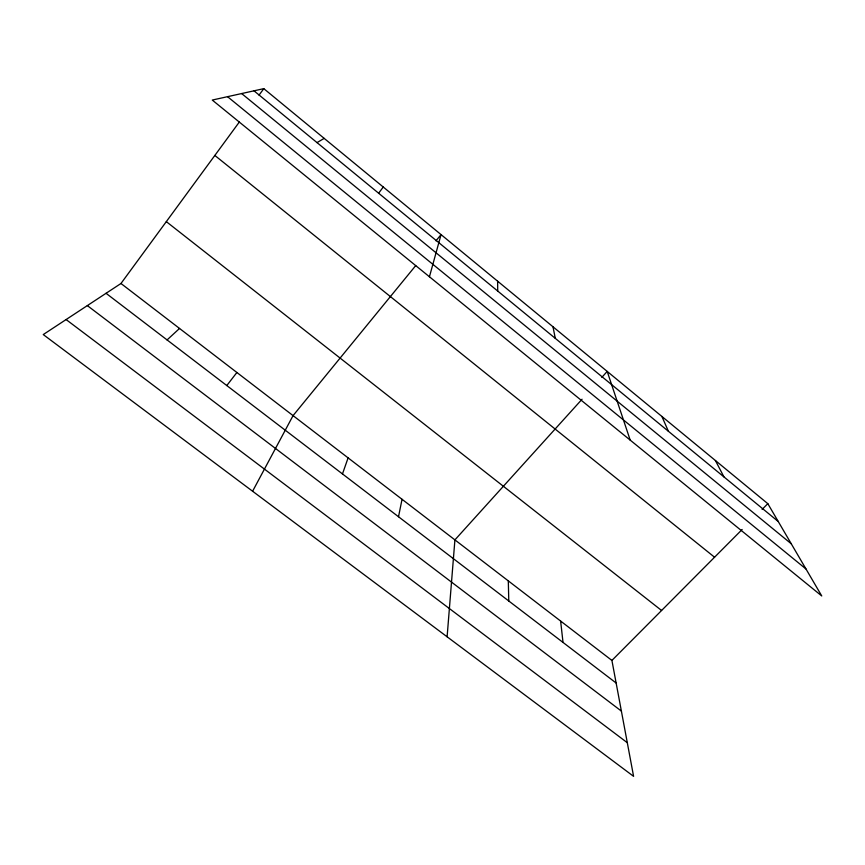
<?xml version="1.0" encoding="UTF-8"?>
<svg xmlns="http://www.w3.org/2000/svg" width="865" height="865" viewBox="0 0 865 865"><rect width="100%" height="100%" fill="white"/><g stroke="black" fill="none" stroke-linecap="round" stroke-linejoin="round"><path stroke-width="1.3" d="M447.108 636.791L454.914 539.89L582.059 399.23M398.516 516.751L402.041 499.3M429.44 276.768L441.053 234.61L435.992 240.816M342.475 473.934L348.098 457.888M252.602 491.233L293.062 415.622L415.719 265.598M120.97 283.493L611.912 660.428L633.591 776.348L43.25 334.571L120.97 283.493L239.313 122.052M259.057 95.118L263.793 88.652L767.817 503.668L821.75 595.963L212.26 100.059L263.793 88.652M378.621 193.209L383.26 187.024M226.792 385.552L236.88 372.491M601.813 377.378L607.198 371.42L630.196 440.112M611.912 660.428L742.148 529.488M762.119 509.409L767.817 503.668M167.075 339.934L179.531 328.451M317.022 142.606L324.18 138.378M66.097 319.553L627.298 742.7M87.343 305.594L621.394 711.095M106.049 293.3L616.14 683.015M166.318 221.635L661.584 610.485M214.834 155.44L714.566 557.222M227.538 96.675L805.985 568.986M241.649 93.55L791.259 543.782M253.996 90.825L778.24 521.509M715.409 460.515L723.918 476.875M661.887 416.443L668.396 431.257M552.995 326.775L555.287 338.345M560.628 621.059L563.018 642.425M508.306 580.88L508.782 600.991M497.624 281.19L497.71 291.04"/></g></svg>
